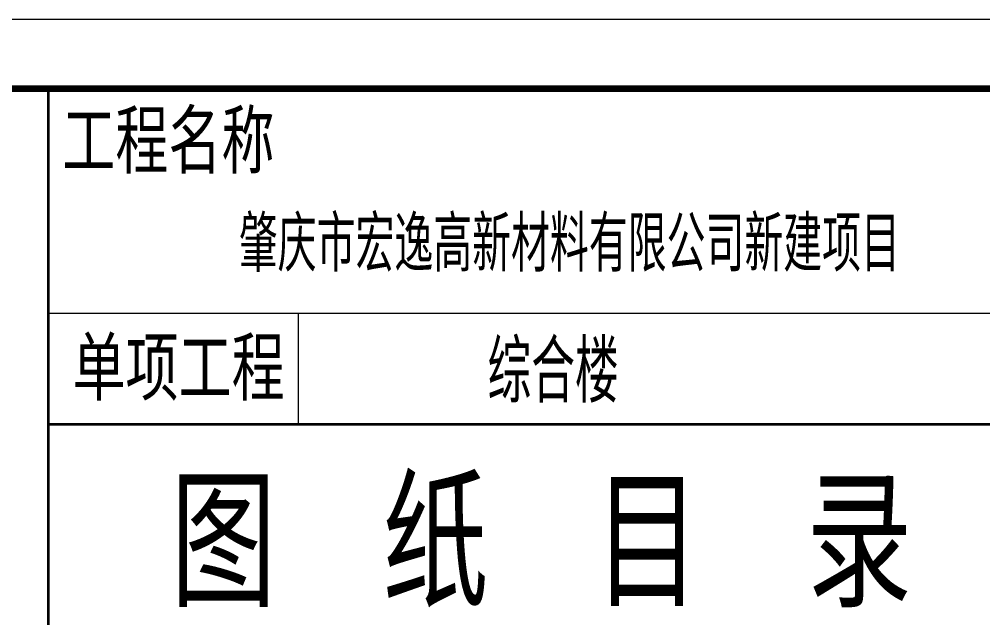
# Model space of a CAD drawing. Extents: x 3968514 to 5230306, y -516551 to -228246.
# Drawn here: x 4021169 to 4028106, y -304465 to -300153 of the extents above; entities that cross this region are included whole.
import ezdxf

# ---------------------------------------------------------------- set-up
doc = ezdxf.new("R2010")
doc.units = 0
doc.header["$LTSCALE"] = 1000
doc.header["$MEASUREMENT"] = 0
doc.layers.add('AXIS', color=3, linetype='Continuous', lineweight=15)
doc.layers.add('DIMENSION', color=3, linetype='Continuous', lineweight=18)
doc.layers.add('PUB_TEXT', color=7, linetype='Continuous')
doc.layers.add('TQ_DESIGNER2000', color=7, linetype='Continuous')
doc.styles.add('FRAME', font='simhei.ttf', dxfattribs={"width": 0.7})
doc.styles.add('TSSD_REIN', font='Tssdeng.shx', dxfattribs={"width": 0.7, "bigfont": 'hztxt.shx'})

# ---------------------------------------------------------------- blocks, each defined once
blk = doc.blocks.new('目录1')
at = {"layer": 'DIMENSION', "color": 7, "lineweight": 18}
for p, q in [((4297570.5, -2697638.9), (4318570.5, -2697638.9)), ((4305470.5, -2699756.1), (4312270.5, -2699756.1))]:
    blk.add_line(p, q, dxfattribs=at)
at = {"layer": 'DIMENSION', "color": 7, "lineweight": 100}
blk.add_line((4300070.5, -2698138.9), (4318070.5, -2698138.9), dxfattribs=at)
at = {"layer": 'DIMENSION', "color": 7, "lineweight": 35}
for p, q in [((4305470.5, -2722197.6), (4305470.5, -2698138.9)), ((4305470.5, -2700556.1), (4312270.5, -2700556.1))]:
    blk.add_line(p, q, dxfattribs=at)
at = {"layer": 'DIMENSION', "color": 7}
blk.add_line((4307270.5, -2700556.1), (4307270.5, -2699756.1), dxfattribs=at)
at = {"layer": 'DIMENSION', "color": 7, "style": 'FRAME'}
for s, insert, char_height, width, attachment_point in [('工程名称', (4305570.5, -2698308), 400, 2368.136, 1), ('单项工程', (4306407.5, -2700165.5), 400, 2349.153, 5), ('图  纸  目  录', (4309019.6, -2701431.1), 800, 8295.593, 5)]:
    blk.add_mtext(s, dxfattribs=dict(at, insert=insert, char_height=char_height, width=width, attachment_point=attachment_point))
at = {"layer": 'PUB_TEXT', "style": 'TSSD_REIN', "width": 0.7}
blk.add_text('肇庆市宏逸高新材料有限公司新建项目', height=400, dxfattribs=at).set_placement((4306841, -2699458.3))
at = {"layer": 'TQ_DESIGNER2000', "style": 'TSSD_REIN', "width": 0.7}
blk.add_text('综合楼', height=450, dxfattribs=at).set_placement((4308631.3, -2700402.3))

msp = doc.modelspace()

# ---------------------------------------------------------------- block references
at = {"layer": 'AXIS', "color": 1}
msp.add_blockref('目录1', (-284091.21261, 2397485.56286), dxfattribs=at)

doc.saveas('drawing.dxf')
